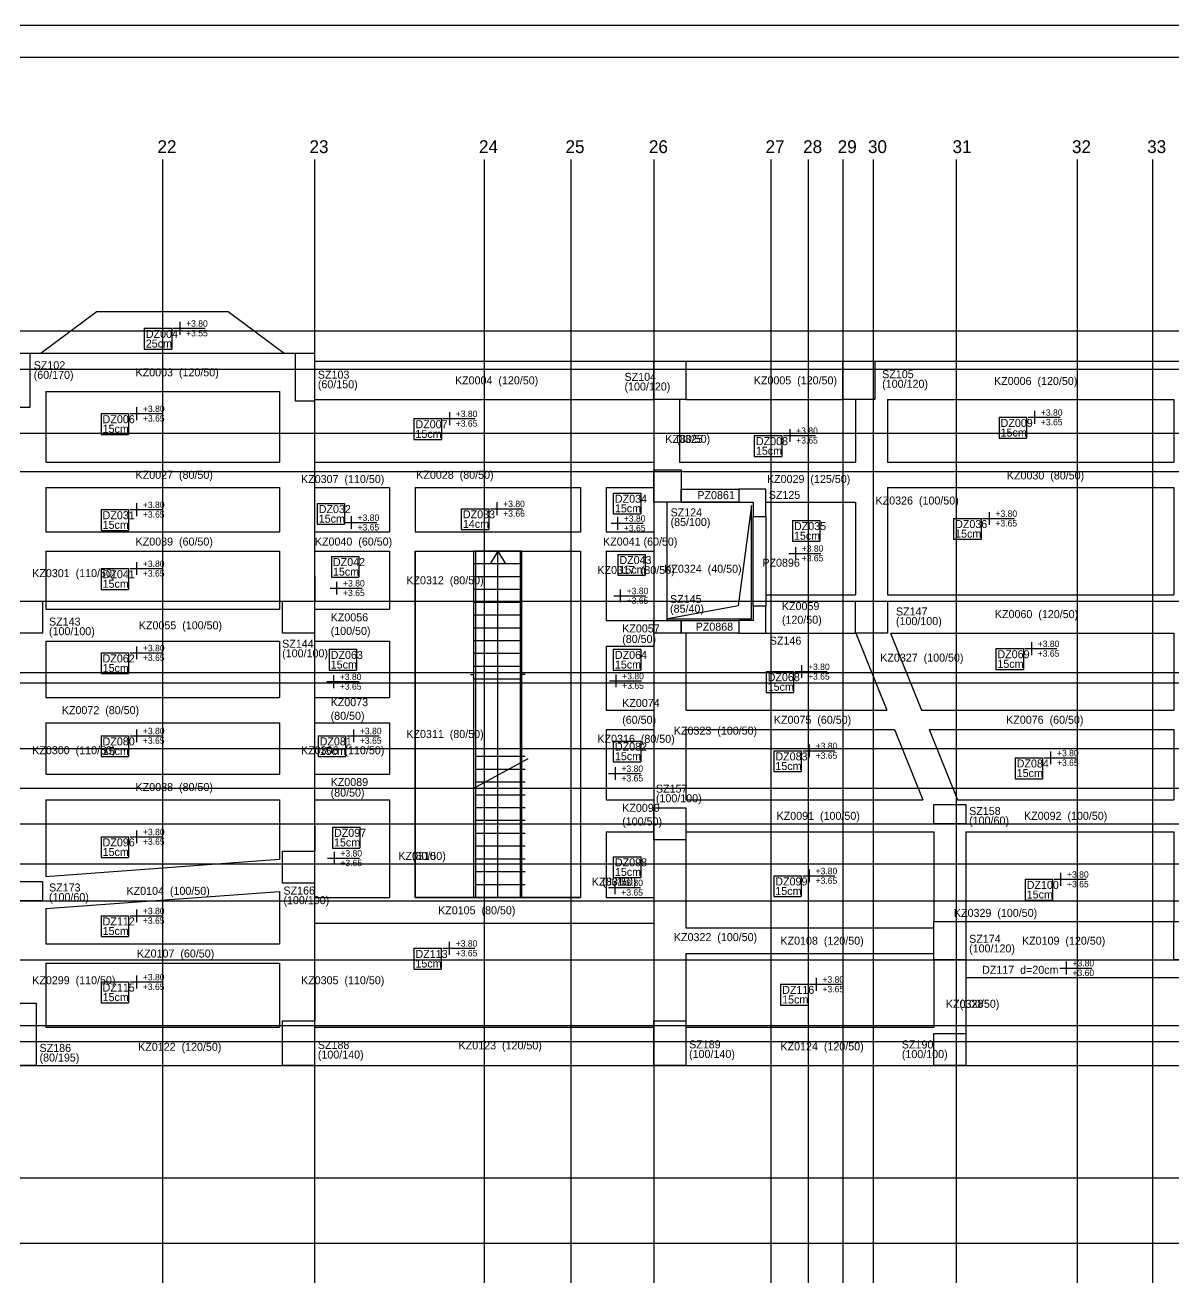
# Model space of a CAD drawing. Header units: millimetres. Extents: x -523454 to -504456, y -75378 to -66578.
# Drawn here: x -515679 to -512089, y -70491 to -66578 of the extents above; entities that cross this region are included whole.
import ezdxf

# ---------------------------------------------------------------- set-up
doc = ezdxf.new("R2010")
doc.units = ezdxf.units.MM
for name, color, linetype in [('brn_elev_13', 7, 'Continuous'), ('brn_stairs', 7, 'Continuous'), ('KM Aks', 7, 'Continuous'), ('KM Döşeme Markası', 7, 'Continuous'), ('KM Döşeme Şaft', 7, 'Continuous'), ('KM Kesit Simge', 7, 'Continuous'), ('KM Kiriş', 7, 'Continuous'), ('KM Kiriş Markası', 7, 'Continuous'), ('KM Kolon', 7, 'Continuous'), ('KM Kolon Markası', 7, 'Continuous'), ('KM Perde', 7, 'Continuous'), ('KM Perde Markası', 7, 'Continuous'), ('LGP-SLAB2', 7, 'Continuous'), ('REBAR_DET2', 7, 'Continuous'), ('REBAR_DET3', 7, 'Continuous'), ('TABLO', 7, 'Continuous'), ('VM Aks Markası', 7, 'Continuous')]:
    doc.layers.add(name, color=color, linetype=linetype)

msp = doc.modelspace()

# ---------------------------------------------------------------- linework, layer by layer
at = {"layer": 'brn_elev_13'}
msp.add_lwpolyline([(-514460.6, -69302.4), (-514460.6, -68220.8), (-513943.4, -68220.8), (-513943.4, -69302.4)], close=True, dxfattribs=at)
msp.add_lwpolyline([(-514460.6, -69302.4), (-514460.6, -68220.8), (-513943.4, -68220.8), (-513943.4, -69302.4)], close=True, dxfattribs=at)
at = {"layer": 'brn_stairs'}
for p, q in [((-514202, -68220.8), (-514226, -68260.8)), ((-514202, -68220.8), (-514226, -68260.8)), ((-514202, -68220.8), (-514178, -68260.8)), ((-514202, -68914.5), (-514202, -68220.8)), ((-514202, -68220.8), (-514178, -68260.8)), ((-514202, -68914.5), (-514202, -68220.8)), ((-514277.1, -68961.3), (-514107, -68867.8)), ((-514277.1, -68961.3), (-514107, -68867.8)), ((-514202, -69302.4), (-514202, -68914.5)), ((-514202, -69302.4), (-514202, -68914.5))]:
    msp.add_line(p, q, dxfattribs=at)
for points in [[(-514132, -68220.8), (-514277, -68220.8)], [(-514117, -69302.4), (-514277, -69302.4), (-514277, -68220.8), (-514272, -68220.8), (-514272, -69302.4)], [(-514132, -68220.8), (-514277, -68220.8)], [(-514117, -69302.4), (-514277, -69302.4), (-514277, -68220.8), (-514272, -68220.8), (-514272, -69302.4)], [(-514127, -69302.4), (-514127, -68220.8), (-514132, -68220.8), (-514132, -69302.4)], [(-514127, -69302.4), (-514127, -68220.8), (-514132, -68220.8), (-514132, -69302.4)], [(-514132, -68260.8), (-514277, -68260.8)], [(-514132, -68260.8), (-514277, -68260.8)], [(-514132, -68300.8), (-514277, -68300.8)], [(-514132, -68300.8), (-514277, -68300.8)], [(-514132, -68340.8), (-514277, -68340.8)], [(-514132, -68340.8), (-514277, -68340.8)], [(-514127, -68380.8), (-514277, -68380.8)], [(-514127, -68380.8), (-514277, -68380.8)], [(-514132, -68420.8), (-514277, -68420.8)], [(-514132, -68420.8), (-514277, -68420.8)], [(-514132, -68460.8), (-514277, -68460.8)], [(-514132, -68460.8), (-514277, -68460.8)], [(-514132, -68500.8), (-514277, -68500.8)], [(-514132, -68500.8), (-514277, -68500.8)], [(-514132, -68540.8), (-514277, -68540.8)], [(-514132, -68540.8), (-514277, -68540.8)], [(-514127, -68580.8), (-514277, -68580.8)], [(-514127, -68580.8), (-514277, -68580.8)], [(-514287, -68605.8), (-514277, -68605.8)], [(-514287, -68605.8), (-514277, -68605.8)], [(-514127, -68620.8), (-514277, -68620.8)], [(-514127, -68620.8), (-514277, -68620.8)], [(-514117, -68605.8), (-514127, -68605.8)], [(-514117, -68605.8), (-514127, -68605.8)], [(-514117, -68862.4), (-514272, -68862.4)], [(-514117, -68862.4), (-514272, -68862.4)], [(-514117, -68902.4), (-514272, -68902.4)], [(-514117, -68902.4), (-514272, -68902.4)], [(-514117, -68942.4), (-514272, -68942.4)], [(-514117, -68942.4), (-514272, -68942.4)], [(-514117, -68982.4), (-514272, -68982.4)], [(-514117, -68982.4), (-514272, -68982.4)], [(-514117, -69022.4), (-514272, -69022.4)], [(-514117, -69022.4), (-514272, -69022.4)], [(-514117, -69062.4), (-514272, -69062.4)], [(-514117, -69062.4), (-514272, -69062.4)], [(-514117, -69102.4), (-514272, -69102.4)], [(-514117, -69102.4), (-514272, -69102.4)], [(-514117, -69142.4), (-514272, -69142.4)], [(-514117, -69142.4), (-514272, -69142.4)], [(-514117, -69182.4), (-514272, -69182.4)], [(-514117, -69182.4), (-514272, -69182.4)], [(-514117, -69222.4), (-514272, -69222.4)], [(-514117, -69222.4), (-514272, -69222.4)], [(-514117, -69262.4), (-514272, -69262.4)], [(-514117, -69262.4), (-514272, -69262.4)]]:
    msp.add_lwpolyline(points, dxfattribs=at)
at = {"layer": 'KM Aks'}
for p, q in [((-515249.5, -66997.4), (-515249.5, -74152.7)), ((-514774.5, -66997.4), (-514774.5, -74152.7)), ((-514244.5, -66997.4), (-514244.5, -74152.7)), ((-513974.5, -66997.4), (-513974.5, -74152.7)), ((-513714.5, -66997.4), (-513714.5, -74152.7)), ((-513349.5, -66997.4), (-513349.5, -74152.7)), ((-513232, -66997.4), (-513232, -74152.7)), ((-513124.5, -66997.4), (-513124.5, -74152.7)), ((-513029.5, -66997.4), (-513029.5, -74152.7)), ((-512769.5, -66997.4), (-512769.5, -74152.7)), ((-512392, -66997.4), (-512392, -74152.7)), ((-512157, -66997.4), (-512157, -74152.7)), ((-521159.5, -67532.4), (-507288.3, -67532.4)), ((-521159.5, -67652.4), (-507288.3, -67652.4)), ((-521159.5, -67852.4), (-507288.3, -67852.4)), ((-521159.5, -67972.4), (-507288.3, -67972.4)), ((-521159.5, -68377.4), (-507288.3, -68377.4)), ((-521159.5, -68632.4), (-507288.3, -68632.4)), ((-521159.5, -68837.4), (-507288.3, -68837.4)), ((-521159.5, -68961.4), (-507288.3, -68961.4)), ((-521159.5, -69072.4), (-507288.3, -69072.4)), ((-521159.5, -69197.4), (-507288.3, -69197.4)), ((-521159.5, -69312.4), (-507288.3, -69312.4)), ((-521159.5, -69497.4), (-507288.3, -69497.4)), ((-521159.5, -69702.4), (-507288.3, -69702.4)), ((-521159.5, -69752.4), (-507288.3, -69752.4)), ((-521159.5, -69827.4), (-507288.3, -69827.4)), ((-521159.5, -70177.4), (-507288.3, -70177.4)), ((-521159.5, -70382.4), (-507288.3, -70382.4))]:
    msp.add_line(p, q, dxfattribs=at)
at = {"layer": 'KM Döşeme Şaft'}
msp.add_lwpolyline([(-513409.6, -68077.6), (-513450.7, -68391.6), (-513670.8, -68432.4), (-513409.6, -68432.4)], close=True, dxfattribs=at)
at = {"layer": 'KM Kesit Simge'}
msp.add_line((-520808.7, -68600.1), (-507720.9, -68600.1), dxfattribs=at)
at = {"layer": 'KM Kiriş'}
for p, q in [((-515454.5, -67472.3), (-515629.5, -67602.3)), ((-515454.5, -67472.3), (-515044.5, -67472.3)), ((-515044.5, -67472.3), (-514869.5, -67602.3)), ((-515664.6, -67602.3), (-514834.4, -67602.3)), ((-514774.4, -67627.3), (-513714.6, -67627.3)), ((-513614.6, -67627.3), (-513124.5, -67627.3)), ((-513024.5, -67627.3), (-512049.5, -67627.3)), ((-515614.5, -67722.3), (-514884.5, -67722.3)), ((-515614.5, -67722.3), (-515614.5, -67942.3)), ((-514884.5, -67722.3), (-514884.5, -67942.3)), ((-514774.5, -67752.4), (-514774.5, -67942.3)), ((-514774.4, -67747.3), (-513714.6, -67747.3)), ((-513714.6, -67747.4), (-513714.5, -67942.3)), ((-513634.5, -67747.4), (-513634.5, -67942.3)), ((-513614.6, -67747.3), (-513124.5, -67747.3)), ((-513084.5, -67747.4), (-513084.5, -67942.3)), ((-512984.5, -67747.3), (-512089.5, -67747.3)), ((-512984.5, -67747.3), (-512984.5, -67942.3)), ((-512089.5, -67747.3), (-512089.5, -67942.3)), ((-515614.5, -67942.3), (-514884.5, -67942.3)), ((-514774.5, -67942.3), (-514460.5, -67942.3)), ((-514540.5, -67942.3), (-513863.5, -67942.3)), ((-513943.5, -67942.3), (-513714.5, -67942.3)), ((-513634.5, -67942.3), (-513084.5, -67942.3)), ((-512984.5, -67942.3), (-512089.5, -67942.3)), ((-515614.5, -68022.3), (-514884.5, -68022.3)), ((-515614.5, -68022.3), (-515614.5, -68160.8)), ((-514884.5, -68022.3), (-514884.5, -68160.8)), ((-514774.5, -68022.3), (-514540.5, -68022.3)), ((-514774.5, -68022.3), (-514774.5, -68160.8)), ((-514540.5, -68022.3), (-514540.5, -68160.8)), ((-514460.5, -68022.3), (-513943.5, -68022.3)), ((-514460.5, -68022.3), (-514460.5, -68160.8)), ((-513943.5, -68022.3), (-513943.5, -68160.8)), ((-513863.5, -68022.3), (-513714.6, -68022.3)), ((-513863.5, -68022.3), (-513863.5, -68160.8)), ((-512984.5, -68022.3), (-512089.5, -68022.3)), ((-512984.5, -68022.3), (-512984.5, -68357.3)), ((-512089.5, -68022.3), (-512089.5, -68357.3)), ((-513714.6, -68067.2), (-513714.5, -68160.8)), ((-513674.5, -68067.2), (-513674.5, -68220.8)), ((-513629.6, -68067.3), (-513404.5, -68067.3)), ((-513364.5, -68067.3), (-513084.5, -68067.3)), ((-513084.5, -68067.3), (-513084.5, -68357.3)), ((-515614.5, -68160.8), (-514884.5, -68160.8)), ((-514774.5, -68160.8), (-514540.5, -68160.8)), ((-514460.5, -68160.8), (-513943.5, -68160.8)), ((-513863.5, -68160.8), (-513714.5, -68160.8)), ((-513674.5, -68160.8), (-513674.5, -68437.2)), ((-515614.5, -68220.8), (-514884.5, -68220.8)), ((-515614.5, -68220.8), (-515614.5, -68402.3)), ((-514884.5, -68220.8), (-514884.5, -68402.3)), ((-514774.5, -68220.8), (-514540.5, -68220.8)), ((-514774.5, -68220.8), (-514774.4, -68377.3)), ((-514540.5, -68220.8), (-514540.5, -68402.3)), ((-514460.5, -68220.8), (-513943.5, -68220.8)), ((-514460.5, -68220.8), (-514460.5, -68502.3)), ((-513943.5, -68220.8), (-513943.5, -68437.3)), ((-513863.5, -68220.8), (-513714.5, -68220.8)), ((-513863.5, -68220.8), (-513863.5, -68437.3)), ((-513714.5, -68220.8), (-513714.6, -68437.2)), ((-513364.5, -68357.3), (-513084.5, -68357.3)), ((-512984.5, -68357.3), (-512089.5, -68357.3)), ((-515614.5, -68402.3), (-514884.5, -68402.3)), ((-514774.4, -68402.3), (-514540.5, -68402.3)), ((-514460.5, -68402.3), (-514460.5, -68757.3)), ((-513943.5, -68437.3), (-513943.5, -68717.3)), ((-513863.5, -68437.3), (-513714.6, -68437.3)), ((-515614.5, -68502.3), (-514884.5, -68502.3)), ((-515614.5, -68502.3), (-515614.5, -68677.3)), ((-514884.5, -68502.3), (-514884.5, -68677.3)), ((-514774.5, -68502.3), (-514540.5, -68502.3)), ((-514774.5, -68502.3), (-514774.5, -68677.3)), ((-514540.5, -68502.3), (-514540.5, -68677.3)), ((-513614.5, -68477.3), (-513614.5, -68717.3)), ((-513364.5, -68477.3), (-513084.5, -68477.3)), ((-513083.4, -68477.3), (-512986.6, -68717.3)), ((-512975.6, -68477.3), (-512089.5, -68477.3)), ((-512975.6, -68477.3), (-512878.8, -68717.3)), ((-512089.5, -68477.3), (-512089.5, -68717.3)), ((-513863.5, -68517.3), (-513714.5, -68517.3)), ((-513863.5, -68517.3), (-513863.5, -68717.3)), ((-513714.5, -68517.3), (-513714.5, -68717.3)), ((-515614.5, -68677.3), (-514884.5, -68677.3)), ((-514774.5, -68677.3), (-514540.5, -68677.3)), ((-514460.5, -68677.3), (-514460.5, -68997.3)), ((-513943.5, -68717.3), (-513943.5, -69097.3)), ((-513863.5, -68717.3), (-513714.5, -68717.3)), ((-513614.5, -68717.3), (-512986.6, -68717.3)), ((-512878.8, -68717.3), (-512089.5, -68717.3)), ((-515614.5, -68757.3), (-514884.5, -68757.3)), ((-515614.5, -68757.3), (-515614.5, -68917.3)), ((-514884.5, -68757.3), (-514884.5, -68917.3)), ((-514774.5, -68757.3), (-514540.5, -68757.3)), ((-514774.5, -68757.3), (-514774.5, -68917.3)), ((-514540.5, -68757.3), (-514540.5, -68917.3)), ((-513863.5, -68777.3), (-513714.5, -68777.3)), ((-513863.5, -68777.3), (-513863.5, -68997.3)), ((-513714.5, -68777.3), (-513714.5, -68997.3)), ((-513614.5, -68777.3), (-512962.4, -68777.3)), ((-513614.5, -68777.3), (-513614.5, -68997.3)), ((-512962.4, -68777.3), (-512873.7, -68997.3)), ((-512854.6, -68777.3), (-512089.5, -68777.3)), ((-512854.6, -68777.3), (-512765.8, -68997.3)), ((-512089.5, -68777.3), (-512089.5, -68997.3)), ((-515614.5, -68917.3), (-514884.5, -68917.3)), ((-514774.5, -68917.3), (-514540.5, -68917.3)), ((-514460.5, -68917.3), (-514460.5, -69302.3)), ((-515614.5, -68997.3), (-514884.5, -68997.3)), ((-515614.5, -68997.3), (-515614.5, -69236.4)), ((-514884.5, -68997.3), (-514884.5, -69182.9)), ((-514774.5, -68997.3), (-514540.5, -68997.3)), ((-514774.5, -68997.3), (-514774.4, -69157.3)), ((-514540.5, -68997.3), (-514540.5, -69302.3)), ((-513943.5, -68997.3), (-513943.5, -69302.3)), ((-513863.5, -68997.3), (-513714.5, -68997.3)), ((-513614.5, -68997.3), (-512873.7, -68997.3)), ((-512765.8, -68997.3), (-512089.5, -68997.3)), ((-513863.5, -69097.3), (-513714.6, -69097.3)), ((-513863.5, -69097.3), (-513863.5, -69302.3)), ((-513614.6, -69097.3), (-512839.5, -69097.3)), ((-512839.5, -69097.3), (-512839.5, -69377.3)), ((-512739.5, -69097.3), (-512089.5, -69097.3)), ((-512739.5, -69097.3), (-512739.5, -69377.3)), ((-512089.5, -69097.3), (-512089.5, -69377.3)), ((-513714.6, -69122.2), (-513714.5, -69302.3)), ((-513614.5, -69122.2), (-513614.5, -69382.3)), ((-515614.5, -69236.4), (-514884.5, -69182.9)), ((-514774.5, -69257.3), (-514774.5, -69302.3)), ((-515614.5, -69336.7), (-514884.5, -69283.1)), ((-514884.5, -69283.1), (-514884.5, -69382.3)), ((-514884.5, -69302.3), (-514884.5, -69447.3)), ((-514774.5, -69302.3), (-514540.5, -69302.3)), ((-514460.5, -69302.3), (-513943.5, -69302.3)), ((-513863.5, -69302.3), (-513714.5, -69302.3)), ((-513614.5, -69302.3), (-513614.5, -69397.3)), ((-515614.5, -69336.7), (-515614.5, -69447.3)), ((-514774.5, -69382.3), (-514460.5, -69382.3)), ((-514774.5, -69382.3), (-514774.5, -69507.3)), ((-514540.5, -69382.3), (-513863.5, -69382.3)), ((-513943.5, -69382.3), (-513714.5, -69382.3)), ((-513714.5, -69382.3), (-513714.5, -69477.3)), ((-513614.5, -69397.3), (-512839.5, -69397.3)), ((-512739.5, -69377.3), (-512089.5, -69377.3)), ((-515614.5, -69447.3), (-514884.5, -69447.3)), ((-514774.5, -69447.3), (-514774.4, -69687.3)), ((-513714.5, -69477.3), (-513714.6, -69687.3)), ((-513614.5, -69477.3), (-513614.6, -69687.3)), ((-513614.5, -69477.3), (-512839.5, -69477.3)), ((-515614.5, -69507.3), (-514884.5, -69507.3)), ((-515614.5, -69507.3), (-515614.5, -69707.3)), ((-514884.5, -69507.3), (-514884.5, -69707.3)), ((-512839.5, -69497.3), (-512839.5, -69707.3)), ((-512739.5, -69497.3), (-512739.6, -69727.2)), ((-512739.5, -69497.3), (-512069.5, -69497.3)), ((-512770.5, -69552.4), (-512769.5, -69552.4)), ((-512739.5, -69552.4), (-511236.5, -69552.4)), ((-515614.5, -69707.3), (-514884.5, -69707.3)), ((-514774.4, -69707.3), (-513714.6, -69707.3)), ((-513614.6, -69707.3), (-512839.5, -69707.3)), ((-515644.6, -69827.3), (-514874.4, -69827.3)), ((-514774.4, -69827.3), (-513714.6, -69827.3)), ((-513614.6, -69827.3), (-512839.6, -69827.3))]:
    msp.add_line(p, q, dxfattribs=at)
at = {"layer": 'KM Kolon'}
for points in [[(-515724.5, -67602.3), (-515664.5, -67602.3), (-515664.5, -67772.3), (-515724.5, -67772.3)], [(-514834.5, -67602.3), (-514774.5, -67602.3), (-514774.5, -67752.3), (-514834.5, -67752.3)], [(-513714.5, -67627.3), (-513614.5, -67627.3), (-513614.5, -67747.3), (-513714.5, -67747.3)], [(-513124.5, -67627.3), (-513024.5, -67627.3), (-513024.5, -67747.3), (-513124.5, -67747.3)], [(-513714.5, -67967.2), (-513629.5, -67967.2), (-513629.5, -68067.2), (-513714.5, -68067.2)], [(-513449.5, -68027.3), (-513449.5, -68067.3), (-513404.5, -68067.3), (-513404.5, -68112.3), (-513364.5, -68112.3), (-513364.5, -68027.3)], [(-515724.5, -68377.3), (-515624.5, -68377.3), (-515624.5, -68477.3), (-515724.5, -68477.3)], [(-514874.5, -68377.3), (-514774.5, -68377.3), (-514774.5, -68477.3), (-514874.5, -68477.3)], [(-513364.5, -68392.3), (-513404.5, -68392.3), (-513404.5, -68437.3), (-513449.5, -68437.3), (-513449.5, -68477.3), (-513364.5, -68477.3)], [(-513084.5, -68377.3), (-512984.5, -68377.3), (-512984.5, -68477.3), (-513084.5, -68477.3)], [(-513714.5, -68437.3), (-513629.5, -68437.3), (-513629.5, -68477.3), (-513714.5, -68477.3)], [(-513714.5, -69022.3), (-513614.5, -69022.3), (-513614.5, -69122.3), (-513714.5, -69122.3)], [(-512839.5, -69012.3), (-512739.5, -69012.3), (-512739.5, -69072.3), (-512839.5, -69072.3)], [(-514874.5, -69157.3), (-514774.5, -69157.3), (-514774.5, -69257.3), (-514874.5, -69257.3)], [(-515724.5, -69252.3), (-515624.5, -69252.3), (-515624.5, -69312.3), (-515724.5, -69312.3)], [(-512839.5, -69377.3), (-512739.5, -69377.3), (-512739.5, -69497.3), (-512839.5, -69497.3)], [(-512089.5, -69377.3), (-511989.5, -69377.3), (-511989.5, -69497.3), (-512089.5, -69497.3)], [(-515724.5, -69632.3), (-515644.5, -69632.3), (-515644.5, -69827.3), (-515724.5, -69827.3)], [(-514874.5, -69687.3), (-514774.5, -69687.3), (-514774.5, -69827.3), (-514874.5, -69827.3)], [(-513714.5, -69687.3), (-513614.5, -69687.3), (-513614.5, -69827.3), (-513714.5, -69827.3)], [(-512839.5, -69727.3), (-512739.5, -69727.3), (-512739.5, -69827.3), (-512839.5, -69827.3)]]:
    msp.add_lwpolyline(points, close=True, dxfattribs=at)
at = {"layer": 'KM Perde'}
for points in [[(-513629.6, -68027.3), (-513449.5, -68027.3), (-513449.5, -68067.3), (-513629.6, -68067.3)], [(-513364.5, -68112.3), (-513364.5, -68392.3), (-513404.5, -68392.3), (-513404.5, -68112.3)], [(-513629.6, -68437.3), (-513449.5, -68437.3), (-513449.5, -68477.3), (-513629.6, -68477.3)]]:
    msp.add_lwpolyline(points, close=True, dxfattribs=at)
at = {"layer": 'LGP-SLAB2'}
for p, q in [((-515307, -67524.8), (-515221.1, -67524.8)), ((-515307, -67524.8), (-515307, -67589.8)), ((-515221.1, -67524.8), (-515221.1, -67589.8)), ((-515307, -67589.8), (-515221.1, -67589.8)), ((-515442, -67791.1), (-515356, -67791.1)), ((-515442, -67791.1), (-515442, -67856.1)), ((-515356, -67791.1), (-515356, -67856.1)), ((-514464.5, -67806.9), (-514378.6, -67806.9)), ((-514464.5, -67806.9), (-514464.5, -67871.9)), ((-514378.6, -67806.9), (-514378.6, -67871.9)), ((-512636.1, -67802.7), (-512550.2, -67802.7)), ((-512636.1, -67802.7), (-512636.1, -67867.7)), ((-512550.2, -67802.7), (-512550.2, -67867.7)), ((-515442, -67856.1), (-515356, -67856.1)), ((-514464.5, -67871.9), (-514378.6, -67871.9)), ((-513400.7, -67859.6), (-513314.8, -67859.6)), ((-513400.7, -67859.6), (-513400.7, -67924.6)), ((-513314.8, -67859.6), (-513314.8, -67924.6)), ((-512636.1, -67867.7), (-512550.2, -67867.7)), ((-513400.7, -67924.6), (-513314.8, -67924.6)), ((-513841.3, -68039.5), (-513755.3, -68039.5)), ((-513841.3, -68039.5), (-513841.3, -68104.5)), ((-513755.3, -68039.5), (-513755.3, -68104.5)), ((-514766.7, -68071.7), (-514680.7, -68071.7)), ((-514766.7, -68071.7), (-514766.7, -68136.7)), ((-514680.7, -68071.7), (-514680.7, -68136.7)), ((-515442, -68091), (-515356.1, -68091)), ((-515442, -68091), (-515442, -68156)), ((-515356.1, -68091), (-515356.1, -68156)), ((-514316.3, -68088.1), (-514230.3, -68088.1)), ((-514316.3, -68088.1), (-514316.3, -68153.1)), ((-514230.3, -68088.1), (-514230.3, -68153.1)), ((-513841.3, -68104.5), (-513755.3, -68104.5)), ((-512778.2, -68118.6), (-512692.2, -68118.6)), ((-512778.2, -68118.6), (-512778.2, -68183.6)), ((-512692.2, -68118.6), (-512692.2, -68183.6)), ((-515442, -68156), (-515356.1, -68156)), ((-514766.7, -68136.7), (-514680.7, -68136.7)), ((-514316.3, -68153.1), (-514230.3, -68153.1)), ((-513281.8, -68125), (-513195.9, -68125)), ((-513281.8, -68125), (-513281.8, -68190)), ((-513195.9, -68125), (-513195.9, -68190)), ((-513281.8, -68190), (-513195.9, -68190)), ((-512778.2, -68183.6), (-512692.2, -68183.6)), ((-514722.3, -68237.3), (-514636.3, -68237.3)), ((-514722.3, -68237.3), (-514722.3, -68302.3)), ((-514636.3, -68237.3), (-514636.3, -68302.3)), ((-513827.2, -68230.9), (-513741.3, -68230.9)), ((-513827.2, -68230.9), (-513827.2, -68295.9)), ((-513741.3, -68230.9), (-513741.3, -68295.9)), ((-515442, -68275.1), (-515356.2, -68275.1)), ((-515442, -68275.1), (-515442, -68340.1)), ((-515356.2, -68275.1), (-515356.2, -68340.1)), ((-514722.3, -68302.3), (-514636.3, -68302.3)), ((-513827.2, -68295.9), (-513741.3, -68295.9)), ((-515442, -68340.1), (-515356.2, -68340.1)), ((-515442, -68538.3), (-515356, -68538.3)), ((-515442, -68538.3), (-515442, -68603.3)), ((-515356, -68538.3), (-515356, -68603.3)), ((-514729.3, -68527.3), (-514643.2, -68527.3)), ((-514729.3, -68527.3), (-514729.3, -68592.3)), ((-514643.2, -68527.3), (-514643.2, -68592.3)), ((-513841.3, -68527.3), (-513755.2, -68527.3)), ((-513841.3, -68527.3), (-513841.3, -68592.3)), ((-513755.2, -68527.3), (-513755.2, -68592.3)), ((-512646.1, -68525.1), (-512560.1, -68525.1)), ((-512646.1, -68525.1), (-512646.1, -68590.1)), ((-512560.1, -68525.1), (-512560.1, -68590.1)), ((-514729.3, -68592.3), (-514643.2, -68592.3)), ((-513841.3, -68592.3), (-513755.2, -68592.3)), ((-512646.1, -68590.1), (-512560.1, -68590.1)), ((-515442, -68603.3), (-515356, -68603.3)), ((-513363.9, -68596.8), (-513277.9, -68596.8)), ((-513363.9, -68596.8), (-513363.9, -68661.8)), ((-513277.9, -68596.8), (-513277.9, -68661.8)), ((-513363.9, -68661.8), (-513277.9, -68661.8)), ((-515442, -68797.3), (-515356.1, -68797.3)), ((-515442, -68797.3), (-515442, -68862.3)), ((-515356.1, -68797.3), (-515356.1, -68862.3)), ((-514763.8, -68797.3), (-514678, -68797.3)), ((-514763.8, -68797.3), (-514763.8, -68862.3)), ((-514678, -68797.3), (-514678, -68862.3)), ((-513841.3, -68813.6), (-513755.3, -68813.6)), ((-513841.3, -68813.6), (-513841.3, -68878.6)), ((-513755.3, -68813.6), (-513755.3, -68878.6)), ((-515442, -68862.3), (-515356.1, -68862.3)), ((-514763.8, -68862.3), (-514678, -68862.3)), ((-513339.8, -68844.2), (-513253.9, -68844.2)), ((-513339.8, -68844.2), (-513339.8, -68909.2)), ((-513253.9, -68844.2), (-513253.9, -68909.2)), ((-512585.9, -68866.3), (-512500, -68866.3)), ((-512585.9, -68866.3), (-512585.9, -68931.3)), ((-512500, -68866.3), (-512500, -68931.3)), ((-513841.3, -68878.6), (-513755.3, -68878.6)), ((-513339.8, -68909.2), (-513253.9, -68909.2)), ((-512585.9, -68931.3), (-512500, -68931.3)), ((-514719, -69082.9), (-514633.1, -69082.9)), ((-514719, -69082.9), (-514719, -69147.9)), ((-514633.1, -69082.9), (-514633.1, -69147.9)), ((-515442, -69112.7), (-515356, -69112.7)), ((-515442, -69112.7), (-515442, -69177.7)), ((-515356, -69112.7), (-515356, -69177.7)), ((-515442, -69177.7), (-515356, -69177.7)), ((-514719, -69147.9), (-514633.1, -69147.9)), ((-513841.3, -69175.1), (-513755.3, -69175.1)), ((-513841.3, -69175.1), (-513841.3, -69240.1)), ((-513755.3, -69175.1), (-513755.3, -69240.1)), ((-513841.3, -69240.1), (-513755.3, -69240.1)), ((-513340.1, -69234.7), (-513254.2, -69234.7)), ((-513340.1, -69234.7), (-513340.1, -69299.7)), ((-513254.2, -69234.7), (-513254.2, -69299.7)), ((-512554.5, -69245.5), (-512468.6, -69245.5)), ((-512554.5, -69245.5), (-512554.5, -69310.5)), ((-512468.6, -69245.5), (-512468.6, -69310.5)), ((-513340.1, -69299.7), (-513254.2, -69299.7)), ((-512554.5, -69310.5), (-512468.6, -69310.5)), ((-515442, -69359.4), (-515356.2, -69359.4)), ((-515442, -69359.4), (-515442, -69424.4)), ((-515356.2, -69359.4), (-515356.2, -69424.4)), ((-515442, -69424.4), (-515356.2, -69424.4)), ((-514464.5, -69461.1), (-514378.7, -69461.1)), ((-514464.5, -69461.1), (-514464.5, -69526.1)), ((-514378.7, -69461.1), (-514378.7, -69526.1)), ((-514464.5, -69526.1), (-514378.7, -69526.1)), ((-515442, -69566.1), (-515356.3, -69566.1)), ((-515442, -69566.1), (-515442, -69631.1)), ((-515356.3, -69566.1), (-515356.3, -69631.1)), ((-513318.7, -69573.4), (-513232.8, -69573.4)), ((-513318.7, -69573.4), (-513318.7, -69638.4)), ((-513232.8, -69573.4), (-513232.8, -69638.4)), ((-515442, -69631.1), (-515356.3, -69631.1)), ((-513318.7, -69638.4), (-513232.8, -69638.4))]:
    msp.add_line(p, q, dxfattribs=at)
at = {"layer": 'REBAR_DET2'}
for p, q in [((-515216.1, -67524.8), (-515116.1, -67524.8)), ((-515196.1, -67504.8), (-515196.1, -67544.8)), ((-515351, -67791.1), (-515251, -67791.1)), ((-515331, -67771.1), (-515331, -67811.1)), ((-514373.6, -67806.9), (-514273.6, -67806.9)), ((-514353.6, -67786.9), (-514353.6, -67826.9)), ((-512545.2, -67802.7), (-512445.2, -67802.7)), ((-512525.2, -67782.7), (-512525.2, -67822.7)), ((-513289.8, -67839.6), (-513289.8, -67879.6)), ((-513309.8, -67859.6), (-513209.8, -67859.6)), ((-515331.1, -68071), (-515331.1, -68111)), ((-514205.3, -68068.1), (-514205.3, -68108.1)), ((-515351.1, -68091), (-515251.1, -68091)), ((-514660.3, -68111.2), (-514660.3, -68151.2)), ((-514225.3, -68088.1), (-514125.3, -68088.1)), ((-513828.4, -68113.7), (-513828.4, -68153.7)), ((-512687.2, -68118.6), (-512587.2, -68118.6)), ((-512667.2, -68098.6), (-512667.2, -68138.6)), ((-514680.3, -68131.2), (-514580.3, -68131.2)), ((-513848.4, -68133.7), (-513748.4, -68133.7)), ((-513292.5, -68227.8), (-513192.5, -68227.8)), ((-513272.5, -68207.8), (-513272.5, -68247.8)), ((-515351.2, -68275.1), (-515251.2, -68275.1)), ((-515331.2, -68255.1), (-515331.2, -68295.1)), ((-514705.7, -68316.1), (-514705.7, -68356.1)), ((-514725.7, -68336.1), (-514625.7, -68336.1)), ((-513819.5, -68340), (-513819.5, -68380)), ((-513839.5, -68360), (-513739.5, -68360)), ((-512535.1, -68505.1), (-512535.1, -68545.1)), ((-515351, -68538.3), (-515251, -68538.3)), ((-515331, -68518.3), (-515331, -68558.3)), ((-512555.1, -68525.1), (-512455.1, -68525.1)), ((-513252.9, -68576.8), (-513252.9, -68616.8)), ((-514735.9, -68628.2), (-514635.9, -68628.2)), ((-514715.9, -68608.2), (-514715.9, -68648.2)), ((-513853.4, -68625.9), (-513753.4, -68625.9)), ((-513833.4, -68605.9), (-513833.4, -68645.9)), ((-513272.9, -68596.8), (-513172.9, -68596.8)), ((-515331.1, -68777.3), (-515331.1, -68817.3)), ((-514653, -68777.3), (-514653, -68817.3)), ((-515351.1, -68797.3), (-515251.1, -68797.3)), ((-514673, -68797.3), (-514573, -68797.3)), ((-513228.9, -68824.2), (-513228.9, -68864.2)), ((-513248.9, -68844.2), (-513148.9, -68844.2)), ((-512495, -68866.3), (-512395, -68866.3)), ((-512475, -68846.3), (-512475, -68886.3)), ((-513835.8, -68895), (-513835.8, -68935)), ((-513855.8, -68915), (-513755.8, -68915)), ((-515331, -69092.7), (-515331, -69132.7)), ((-515351, -69112.7), (-515251, -69112.7)), ((-514734, -69179.4), (-514634, -69179.4)), ((-514714, -69159.4), (-514714, -69199.4)), ((-513229.2, -69214.7), (-513229.2, -69254.7)), ((-513836.3, -69251.5), (-513836.3, -69291.5)), ((-513249.2, -69234.7), (-513149.2, -69234.7)), ((-512463.6, -69245.5), (-512363.6, -69245.5)), ((-512443.6, -69225.5), (-512443.6, -69265.5)), ((-513856.3, -69271.5), (-513756.3, -69271.5)), ((-515351.2, -69359.4), (-515251.2, -69359.4)), ((-515331.2, -69339.4), (-515331.2, -69379.4)), ((-514353.7, -69441.1), (-514353.7, -69481.1)), ((-514373.7, -69461.1), (-514273.7, -69461.1)), ((-512446.4, -69522.6), (-512346.4, -69522.6)), ((-512426.5, -69502.6), (-512426.5, -69542.6)), ((-515351.3, -69566.1), (-515251.3, -69566.1)), ((-515331.3, -69546.1), (-515331.3, -69586.1)), ((-513207.8, -69553.4), (-513207.8, -69593.4)), ((-513227.8, -69573.4), (-513127.8, -69573.4))]:
    msp.add_line(p, q, dxfattribs=at)
at = {"layer": 'TABLO'}
for points in [[(-521453.6, -66577.6), (-504456.1, -66577.6), (-504456.1, -75377.6), (-521453.6, -75377.6)], [(-521353.6, -66677.6), (-504556.1, -66677.6), (-504556.1, -75277.6), (-521353.6, -75277.6)]]:
    msp.add_lwpolyline(points, close=True, dxfattribs=at)

# ---------------------------------------------------------------- texts
at = {"layer": 'KM Döşeme Markası'}
for s, p in [('DZ004', (-515302, -67554.8)), ('25cm', (-515302, -67584.8)), ('DZ006', (-515437, -67821.1)), ('DZ009', (-512631.1, -67832.7)), ('15cm', (-515437, -67851.1)), ('15cm', (-514459.5, -67866.9)), ('DZ007', (-514459.5, -67836.9)), ('15cm', (-512631.1, -67862.7)), ('DZ008', (-513395.7, -67889.6)), ('15cm', (-513395.7, -67919.6)), ('DZ034', (-513836.3, -68069.5)), ('DZ032', (-514761.7, -68101.7)), ('15cm', (-513836.3, -68099.5)), ('DZ031', (-515437, -68121)), ('15cm', (-514761.7, -68131.7)), ('DZ033', (-514311.3, -68118.1)), ('15cm', (-515437, -68151)), ('14cm', (-514311.3, -68148.1)), ('15cm', (-513276.8, -68185)), ('DZ035', (-513276.8, -68155)), ('15cm', (-512773.2, -68178.6)), ('DZ036', (-512773.2, -68148.6)), ('DZ043', (-513822.2, -68260.9)), ('15cm', (-514717.3, -68297.3)), ('DZ042', (-514717.3, -68267.3)), ('15cm', (-513822.2, -68290.9)), ('15cm', (-515437, -68335.1)), ('DZ041', (-515437, -68305.1)), ('DZ062', (-515437, -68568.3)), ('DZ063', (-514724.3, -68557.3)), ('DZ064', (-513836.3, -68557.3)), ('DZ069', (-512641.1, -68555.1)), ('15cm', (-515437, -68598.3)), ('15cm', (-514724.3, -68587.3)), ('15cm', (-513836.3, -68587.3)), ('15cm', (-512641.1, -68585.1)), ('DZ068', (-513358.9, -68626.8)), ('15cm', (-513358.9, -68656.8)), ('DZ080', (-515437, -68827.3)), ('DZ081', (-514758.8, -68827.3)), ('DZ082', (-513836.3, -68843.6)), ('15cm', (-515437, -68857.3)), ('15cm', (-514758.8, -68857.3)), ('15cm', (-513836.3, -68873.6)), ('DZ083', (-513334.8, -68874.2)), ('15cm', (-513334.8, -68904.2)), ('15cm', (-512580.9, -68926.3)), ('DZ084', (-512580.9, -68896.3)), ('DZ097', (-514714, -69112.9)), ('DZ096', (-515437, -69142.7)), ('15cm', (-514714, -69142.9)), ('15cm', (-515437, -69172.7)), ('15cm', (-513836.3, -69235.1)), ('DZ098', (-513836.3, -69205.1)), ('DZ099', (-513335.1, -69264.7)), ('DZ100', (-512549.5, -69275.5)), ('15cm', (-513335.1, -69294.7)), ('15cm', (-512549.5, -69305.5)), ('DZ112', (-515437, -69389.4)), ('15cm', (-515437, -69419.4)), ('DZ113', (-514459.5, -69491.1)), ('15cm', (-514459.5, -69521.1)), ('DZ117  d=20cm', (-512689, -69540.7)), ('15cm', (-515437, -69626.1)), ('DZ115', (-515437, -69596.1)), ('15cm', (-513313.7, -69633.4)), ('DZ116', (-513313.7, -69603.4))]:
    msp.add_text(s, height=25, dxfattribs=at).set_placement(p)
at = {"layer": 'KM Kiriş Markası'}
for s, p in [('KZ0003  (120/50)', (-515334.2, -67674.8)), ('KZ0004  (120/50)', (-514336, -67699.8)), ('KZ0005  (120/50)', (-513402.4, -67699.8)), ('KZ0006  (120/50)', (-512651.6, -67701.7)), ('KZ0325', (-513678.9, -67882.7)), ('(80/50)', (-513644.5, -67882.7)), ('KZ0027  (80/50)', (-515334, -67994.8)), ('KZ0307  (110/50)', (-514817, -68008)), ('KZ0028  (80/50)', (-514457, -67994.8)), ('KZ0029  (125/50)', (-513361.1, -68007.8)), ('KZ0030  (80/50)', (-512611.6, -67996.7)), ('KZ0326  (100/50)', (-513022, -68075.1)), ('KZ0039  (60/50)', (-515334, -68203.3)), ('KZ0040  (60/50)', (-514773.8, -68203.3)), ('KZ0041 (60/50)', (-513873.3, -68203.3)), ('KZ0301  (110/50)', (-515657, -68301.9)), ('KZ0317  (80/50)', (-513891, -68292.2)), ('KZ0324  (40/50)', (-513682, -68288.2)), ('KZ0312  (80/50)', (-514488, -68324.2)), ('KZ0059', (-513314.5, -68404.8)), ('KZ0056', (-514724.4, -68439.8)), ('(120/50)', (-513314.5, -68447.3)), ('KZ0060  (120/50)', (-512649, -68429.8)), ('KZ0055  (100/50)', (-515323.9, -68464.8)), ('(100/50)', (-514724.4, -68482.3)), ('KZ0057', (-513813.5, -68474.6)), ('(80/50)', (-513813.5, -68507.3)), ('KZ0327  (100/50)', (-513007.3, -68565.8)), ('KZ0072  (80/50)', (-515564.5, -68729.8)), ('KZ0073', (-514724.5, -68704.8)), ('KZ0074', (-513813.5, -68707.3)), ('(80/50)', (-514724.5, -68747.3)), ('(60/50)', (-513813.5, -68759.8)), ('KZ0075  (60/50)', (-513339.6, -68759.8)), ('KZ0076  (60/50)', (-512613.8, -68759.8)), ('KZ0311  (80/50)', (-514488, -68804.3)), ('KZ0323  (100/50)', (-513652, -68793.7)), ('KZ0316  (80/50)', (-513891, -68819.3)), ('KZ0300  (110/50)', (-515657, -68854.9)), ('KZ0306  (110/50)', (-514817, -68855)), ('KZ0088  (80/50)', (-515334, -68969.8)), ('KZ0089', (-514724.5, -68954.2)), ('(80/50)', (-514724.5, -68987.3)), ('KZ0090', (-513813.5, -69034.8)), ('(100/50)', (-513813.5, -69077.3)), ('KZ0091  (100/50)', (-513331.1, -69059.8)), ('KZ0092  (100/50)', (-512558, -69059.8)), ('KZ0310', (-514513, -69185)), ('(80/50)', (-514470.5, -69185)), ('KZ0315', (-513908.4, -69265.4)), ('(80/50)', (-513875.2, -69265.4)), ('KZ0104  (100/50)', (-515362.4, -69294.1)), ('KZ0105  (80/50)', (-514388.7, -69354.8)), ('KZ0329  (100/50)', (-512777, -69362.9)), ('KZ0322  (100/50)', (-513652, -69438.6)), ('KZ0108  (120/50)', (-513319.1, -69449.8)), ('KZ0109  (120/50)', (-512564.3, -69449.8)), ('KZ0107  (60/50)', (-515329.8, -69489.8)), ('KZ0299  (110/50)', (-515657, -69573.3)), ('KZ0305  (110/50)', (-514817, -69573.3)), ('KZ0328', (-512802, -69646.9)), ('(100/50)', (-512759.5, -69646.8)), ('KZ0122  (120/50)', (-515326.1, -69781.1)), ('KZ0123  (120/50)', (-514324.7, -69776.8)), ('KZ0124  (120/50)', (-513319.1, -69779.8))]:
    msp.add_text(s, height=25, dxfattribs=at).set_placement(p)
at = {"layer": 'KM Kolon Markası'}
for s, p in [('SZ102', (-515652.3, -67652.6)), ('(60/170)', (-515652.3, -67682.6)), ('SZ103', (-514764.5, -67682)), ('(60/150)', (-514764.5, -67712)), ('SZ104', (-513806.3, -67688.9)), ('SZ105', (-513001.2, -67680.5)), ('(100/120)', (-513001.2, -67710.5)), ('(100/120)', (-513806.3, -67718.9)), ('SZ125', (-513355.6, -68057.5)), ('SZ124', (-513662.4, -68112.2)), ('(85/100)', (-513662.4, -68142.2)), ('SZ145', (-513664, -68382.9)), ('(85/40)', (-513664, -68412.9)), ('SZ147', (-512958.1, -68421.6)), ('SZ143', (-515604.5, -68453.2)), ('(100/100)', (-512958.1, -68451.6)), ('(100/100)', (-515604.5, -68483.2)), ('SZ144', (-514876, -68522.3)), ('SZ146', (-513352.3, -68512.7)), ('(100/100)', (-514876, -68552.3)), ('SZ157', (-513708.2, -68974.9)), ('(100/100)', (-513708.2, -69004.9)), ('SZ158', (-512729.5, -69044.6)), ('(100/60)', (-512729.5, -69074.6)), ('SZ173', (-515604.5, -69283.6)), ('(100/60)', (-515604.5, -69313.6)), ('SZ166', (-514872, -69293.2)), ('(100/100)', (-514872, -69323.2)), ('SZ174', (-512729.5, -69443.9)), ('(100/120)', (-512729.5, -69473.9)), ('SZ186', (-515634.1, -69784.7)), ('SZ188', (-514764.5, -69775.4)), ('SZ189', (-513604.5, -69773.6)), ('SZ190', (-512939.7, -69773.9)), ('(80/195)', (-515634.1, -69814.7)), ('(100/140)', (-514764.5, -69805.4)), ('(100/140)', (-513604.5, -69803.6)), ('(100/100)', (-512939.7, -69803.9))]:
    msp.add_text(s, height=25, dxfattribs=at).set_placement(p)
at = {"layer": 'KM Perde Markası'}
for s, p in [('PZ0861 ', (-513578.7, -68058.3)), ('PZ0896', (-513375.5, -68269.2)), ('PZ0868 ', (-513584, -68469.1))]:
    msp.add_text(s, height=25, dxfattribs=at).set_placement(p)
at = {"layer": 'REBAR_DET3'}
for s, p in [('+3.80', (-515176.1, -67519.8)), ('+3.55', (-515176.1, -67549.8)), ('+3.80', (-515311, -67786.1)), ('+3.65', (-515311, -67816.1)), ('+3.80', (-514333.6, -67801.9)), ('+3.80', (-512505.2, -67797.7)), ('+3.65', (-512505.2, -67827.7)), ('+3.65', (-514333.6, -67831.9)), ('+3.80', (-513269.8, -67854.6)), ('+3.65', (-513269.8, -67884.6)), ('+3.80', (-515311.1, -68086)), ('+3.80', (-514185.3, -68083.1)), ('+3.65', (-515311.1, -68116)), ('+3.80', (-514640.3, -68126.2)), ('+3.66', (-514185.3, -68113.1)), ('+3.80', (-513808.4, -68128.7)), ('+3.80', (-512647.2, -68113.6)), ('+3.65', (-514640.3, -68156.2)), ('+3.65', (-513808.4, -68158.7)), ('+3.65', (-512647.2, -68143.6)), ('+3.80', (-513252.5, -68222.8)), ('+3.65', (-513252.5, -68252.8)), ('+3.80', (-515311.2, -68270.1)), ('+3.65', (-515311.2, -68300.1)), ('+3.80', (-514685.7, -68331.1)), ('+3.65', (-514685.7, -68361.1)), ('+3.80', (-513799.5, -68355)), ('+3.65', (-513799.5, -68385)), ('+3.80', (-515311, -68533.3)), ('+3.80', (-512515.1, -68520.1)), ('+3.65', (-515311, -68563.3)), ('+3.65', (-512515.1, -68550.1)), ('+3.80', (-513232.9, -68591.8)), ('+3.80', (-514695.9, -68623.2)), ('+3.80', (-513813.4, -68620.9)), ('+3.65', (-513813.4, -68650.9)), ('+3.65', (-513232.9, -68621.8)), ('+3.65', (-514695.9, -68653.2)), ('+3.80', (-515311.1, -68792.3)), ('+3.80', (-514633, -68792.3)), ('+3.65', (-515311.1, -68822.3)), ('+3.65', (-514633, -68822.3)), ('+3.80', (-513208.9, -68839.2)), ('+3.65', (-513208.9, -68869.2)), ('+3.80', (-512455, -68861.3)), ('+3.80', (-513815.8, -68910)), ('+3.65', (-512455, -68891.3)), ('+3.65', (-513815.8, -68940)), ('+3.80', (-515311, -69107.7)), ('+3.65', (-515311, -69137.7)), ('+3.80', (-514694, -69174.4)), ('+3.65', (-514694, -69204.4)), ('+3.80', (-513209.2, -69229.7)), ('+3.80', (-513816.3, -69266.5)), ('+3.65', (-513209.2, -69259.7)), ('+3.80', (-512423.6, -69240.5)), ('+3.65', (-512423.6, -69270.5)), ('+3.65', (-513816.3, -69296.5)), ('+3.80', (-515311.2, -69354.4)), ('+3.65', (-515311.2, -69384.4)), ('+3.80', (-514333.7, -69456.1)), ('+3.65', (-514333.7, -69486.1)), ('+3.80', (-512406.5, -69517.6)), ('+3.60', (-512406.5, -69547.6)), ('+3.80', (-515311.3, -69561.1)), ('+3.80', (-513187.8, -69568.4)), ('+3.65', (-515311.3, -69591.1)), ('+3.65', (-513187.8, -69598.4))]:
    msp.add_text(s, height=20, dxfattribs=at).set_placement(p)
at = {"layer": 'VM Aks Markası'}
for s, p in [('22', (-515265.7, -66977.4)), ('23', (-514790.7, -66977.4)), ('24', (-514261.1, -66977.4)), ('25', (-513990.7, -66977.4)), ('26', (-513730.2, -66977.4)), ('27', (-513365.7, -66977.4)), ('28', (-513248.2, -66977.4)), ('29', (-513140.2, -66977.4)), ('30', (-513045.7, -66977.4)), ('31', (-512781.4, -66977.4)), ('32', (-512408.2, -66977.4)), ('33', (-512173.2, -66977.4))]:
    msp.add_text(s, height=40, dxfattribs=at).set_placement(p)

doc.saveas('drawing.dxf')
